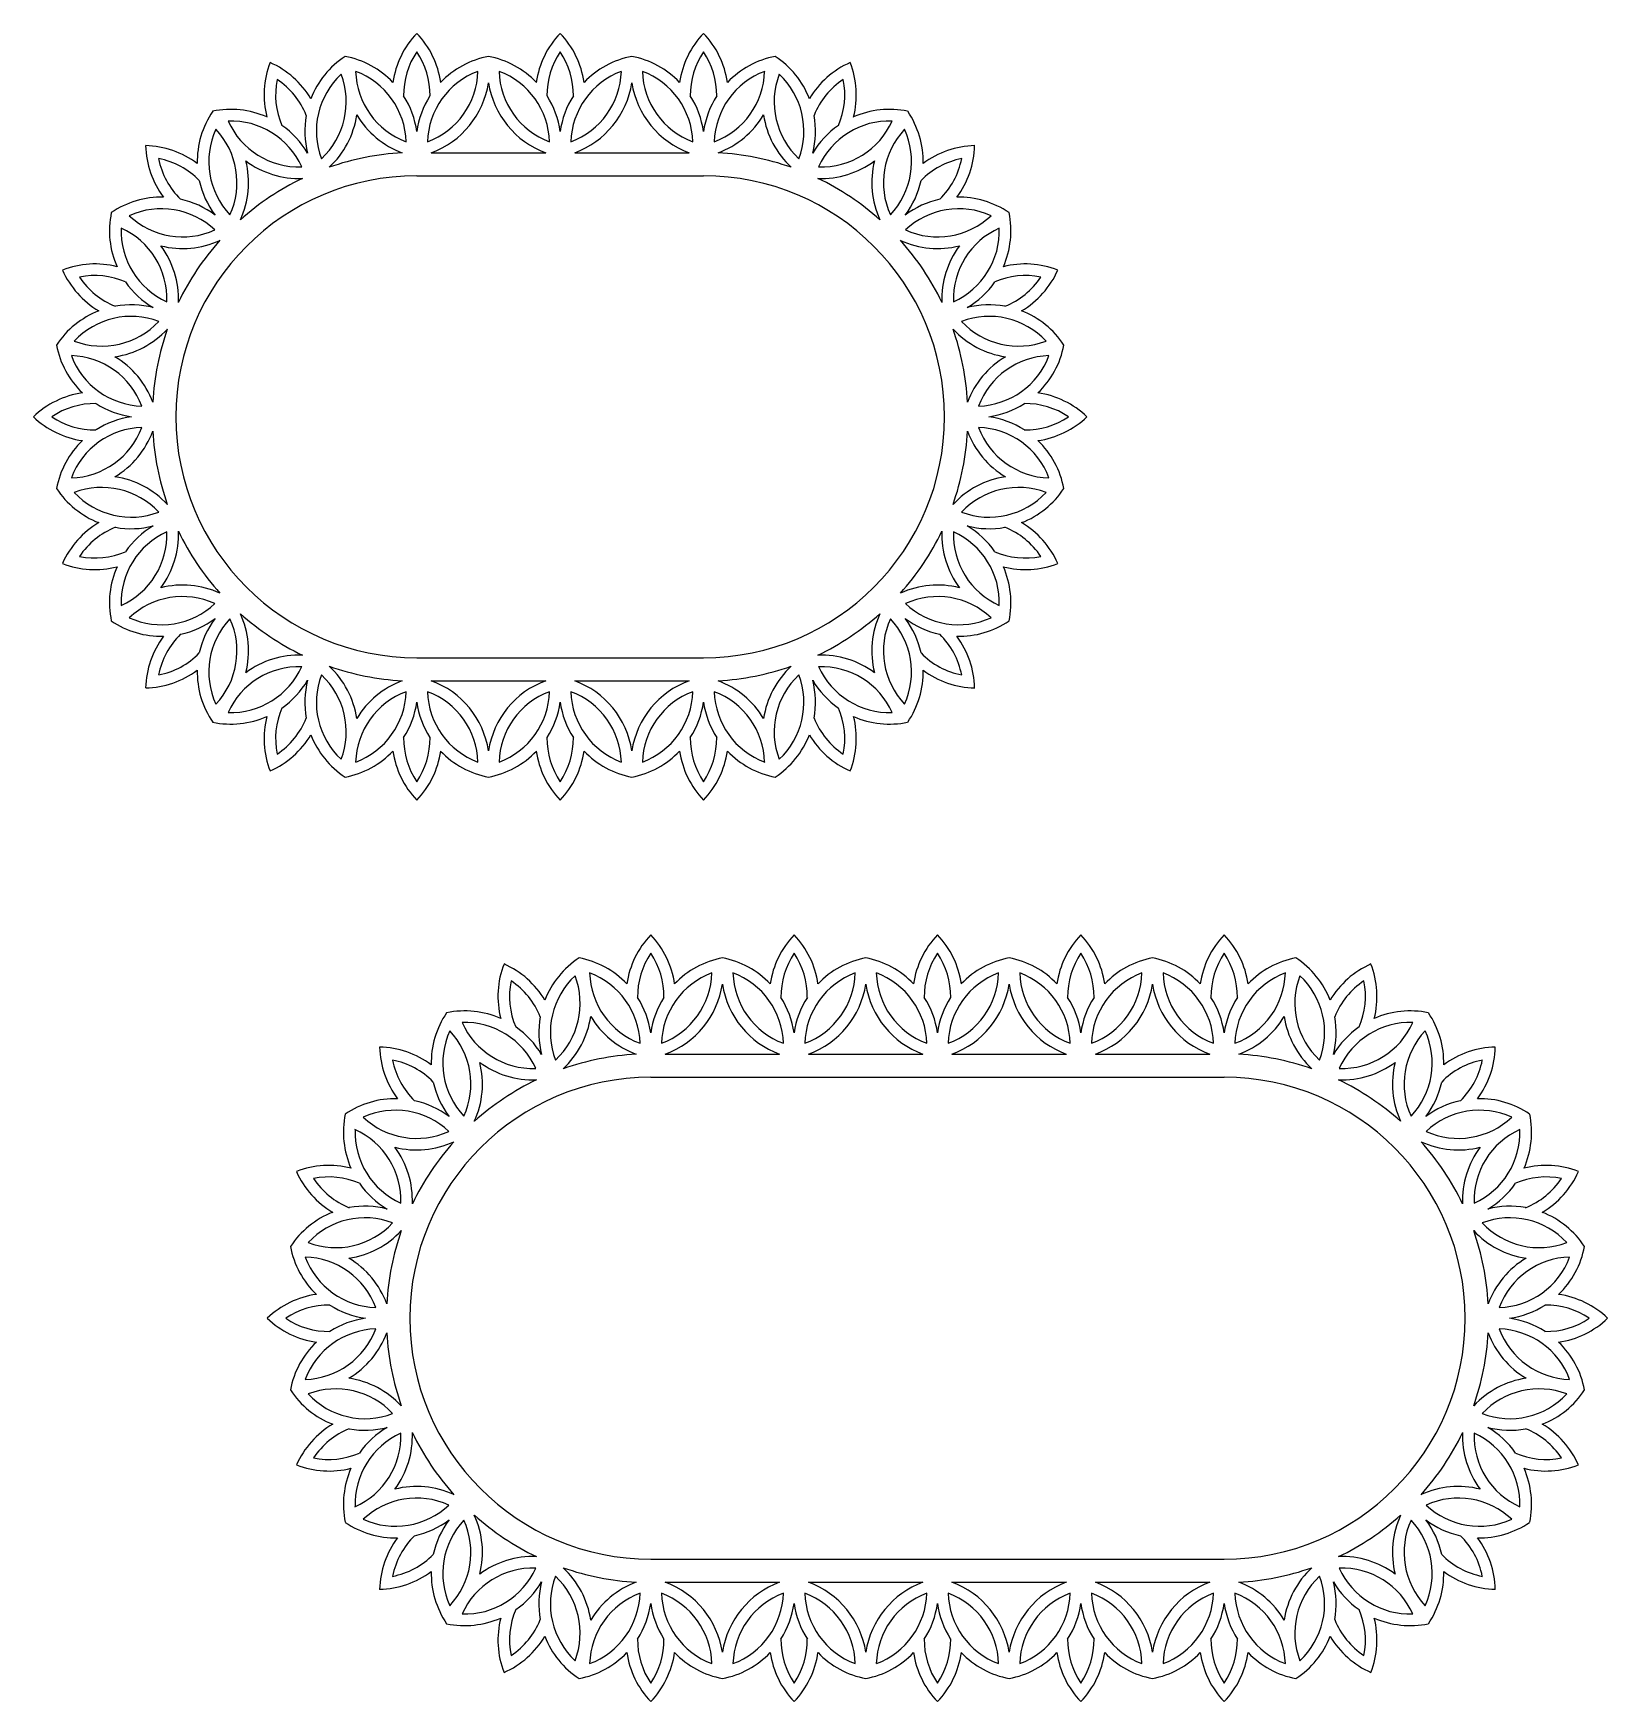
# Model space of a CAD drawing. Extents: x -161 to 111, y -40 to 249.
import ezdxf

# ---------------------------------------------------------------- set-up
doc = ezdxf.new("R2010")
doc.units = 0
doc.layers.get('0').update_dxf_attribs({"linetype": 'CONTINUOUS'})

msp = doc.modelspace()

# ---------------------------------------------------------------- linework, layer by layer
for p, q in [((-92.14, 228.05), (-72.35, 228.05)), ((-67.33, 228.05), (-47.54, 228.05)), ((-94.65, 224.05), (-45.03, 224.05)), ((-94.65, 140.66), (-45.03, 140.66)), ((-92.14, 136.66), (-72.35, 136.66)), ((-67.33, 136.66), (-47.54, 136.66)), ((-51.66, 72.04), (-31.87, 72.04)), ((-26.85, 72.04), (-7.06, 72.04)), ((-2.04, 72.04), (17.75, 72.04)), ((22.77, 72.04), (42.56, 72.04)), ((-54.16, 68.04), (45.07, 68.04)), ((-54.16, -15.35), (45.07, -15.35)), ((-51.66, -19.35), (-31.87, -19.35)), ((-26.85, -19.35), (-7.06, -19.35)), ((-2.04, -19.35), (17.75, -19.35)), ((22.77, -19.35), (42.56, -19.35))]:
    msp.add_line(p, q)
for centre, radius, start, end in [((-83.49, 238.03), 15.45, 136.2663, 171.8609), ((-105.81, 238.03), 15.45, 8.1391, 43.7337), ((-58.68, 238.03), 15.45, 136.2663, 171.8609), ((-81, 238.03), 15.45, 8.1391, 43.7337), ((-33.87, 238.03), 15.45, 136.2663, 171.8609), ((-56.2, 238.03), 15.45, 8.1391, 43.7337), ((-83.49, 238.03), 13.45, 146.1009, 180.6764), ((-105.81, 238.03), 13.45, 359.3236, 33.8991), ((-58.68, 238.03), 13.45, 146.1009, 180.6764), ((-81, 238.03), 13.45, 359.3236, 33.8991), ((-33.87, 238.03), 13.45, 146.1009, 180.6764), ((-56.2, 238.03), 13.45, 359.3236, 33.8991), ((-105.64, 238.06), 15.45, 158.7663, 194.3609), ((-126.27, 229.52), 15.45, 30.6391, 66.2337), ((-98.58, 231.8), 15.45, 123.2764, 158.7663), ((-109.94, 229.54), 15.45, 43.7337, 79.2236), ((-79.36, 229.54), 15.45, 100.7764, 136.2663), ((-85.13, 229.54), 15.45, 43.7337, 79.2236), ((-54.55, 229.54), 15.45, 100.7764, 136.2663), ((-60.33, 229.54), 15.45, 43.7337, 79.2236), ((-29.74, 229.54), 15.45, 100.7764, 136.2663), ((-41.11, 231.8), 15.45, 21.2337, 56.7236), ((-13.42, 229.52), 15.45, 113.7663, 149.3609), ((-34.04, 238.06), 15.45, 345.6391, 21.2337), ((-105.64, 238.06), 13.45, 168.6009, 203.1764), ((-126.27, 229.52), 13.45, 21.8236, 56.3991), ((-98.58, 231.8), 13.45, 133.0064, 200.8045), ((-120.32, 236.86), 13.45, 313.0064, 20.8045), ((-91.79, 242.53), 13.45, 181.6955, 249.4936), ((-109.94, 229.54), 13.45, 1.6955, 69.4936), ((-79.36, 229.54), 13.45, 110.5064, 178.3045), ((-97.51, 242.53), 13.45, 290.5064, 358.3045), ((-97.51, 242.53), 15.45, 290.3424, 351.1645), ((-66.98, 242.53), 15.45, 188.8355, 249.6576), ((-85.13, 229.54), 13.45, 1.6955, 69.4936), ((-66.98, 242.53), 13.45, 181.6955, 249.4936), ((-72.7, 242.53), 13.45, 290.5064, 358.3045), ((-54.55, 229.54), 13.45, 110.5064, 178.3045), ((-72.7, 242.53), 15.45, 290.3424, 351.1645), ((-42.17, 242.53), 15.45, 188.8355, 249.6576), ((-60.33, 229.54), 13.45, 1.6955, 69.4936), ((-42.17, 242.53), 13.45, 181.6955, 249.4936), ((-47.9, 242.53), 13.45, 290.5064, 358.3045), ((-29.74, 229.54), 13.45, 110.5064, 178.3045), ((-19.36, 236.86), 13.45, 159.1955, 226.9936), ((-41.11, 231.8), 13.45, 339.1955, 46.9936), ((-13.42, 229.52), 13.45, 123.6009, 158.1764), ((-34.04, 238.06), 13.45, 336.8236, 11.3991), ((-109.94, 229.54), 15.45, 8.1391, 32.6464), ((-79.36, 229.54), 15.45, 147.3536, 171.8609), ((-85.13, 229.54), 15.45, 8.1391, 32.6464), ((-54.55, 229.54), 15.45, 147.3536, 171.8609), ((-60.33, 229.54), 15.45, 8.1391, 32.6464), ((-29.74, 229.54), 15.45, 147.3536, 171.8609), ((-117.2, 226.53), 15.45, 145.7764, 181.2663), ((-126.84, 220.1), 15.45, 66.2337, 101.7236), ((-98.58, 231.8), 15.45, 169.8536, 194.3609), ((-120.32, 236.86), 15.45, 312.8424, 351.5708), ((-91.79, 242.53), 15.45, 210.9292, 249.6576), ((-47.9, 242.53), 15.45, 290.3424, 329.0708), ((-19.36, 236.86), 15.45, 188.4292, 227.1576), ((-41.11, 231.8), 15.45, 345.6391, 10.1464), ((-12.85, 220.1), 15.45, 78.2764, 113.7663), ((-22.48, 226.53), 15.45, 358.7337, 34.2236), ((-117.2, 226.53), 13.45, 155.5064, 223.3045), ((-139.22, 222.88), 13.45, 335.5064, 43.3045), ((-126.84, 220.1), 13.45, 24.1955, 91.9936), ((-115.04, 239.05), 13.45, 204.1955, 271.9936), ((-126.84, 220.1), 15.45, 30.6391, 55.1464), ((-12.85, 220.1), 15.45, 124.8536, 149.3609), ((-12.85, 220.1), 13.45, 88.0064, 155.8045), ((-24.65, 239.05), 13.45, 268.0064, 335.8045), ((-0.46, 222.88), 13.45, 136.6955, 204.4936), ((-22.48, 226.53), 13.45, 316.6955, 24.4936), ((-141.91, 213.83), 15.45, 53.1391, 88.7337), ((-126.13, 229.62), 15.45, 181.2663, 216.8609), ((2.23, 213.83), 15.45, 91.2663, 126.8609), ((-13.56, 229.62), 15.45, 323.1391, 358.7337), ((-126.13, 229.62), 13.45, 191.1009, 225.6764), ((-141.91, 213.83), 13.45, 44.3236, 78.8991), ((-139.22, 222.88), 15.45, 335.3424, 14.0708), ((-115.04, 239.05), 15.45, 233.4292, 272.1576), ((-94.65, 182.36), 45.76, 93.1436, 109.3564), ((-45.03, 182.36), 45.76, 70.6436, 86.8564), ((-24.65, 239.05), 15.45, 267.8424, 306.5708), ((-0.46, 222.88), 15.45, 165.9292, 204.6576), ((2.23, 213.83), 13.45, 101.1009, 135.6764), ((-13.56, 229.62), 13.45, 314.3236, 348.8991), ((-94.65, 182.36), 41.7, 90, 270), ((-117.2, 226.53), 15.45, 192.3536, 216.8609), ((-94.65, 182.36), 45.76, 115.6436, 131.8564), ((-45.03, 182.36), 41.7, 270, 90), ((-45.03, 182.36), 45.76, 48.1436, 64.3564), ((-22.48, 226.53), 15.45, 323.1391, 347.6464), ((-138.83, 204.91), 15.45, 88.7337, 124.2236), ((-138.83, 204.91), 15.45, 53.1391, 77.6464), ((-0.86, 204.91), 15.45, 102.3536, 126.8609), ((-0.86, 204.91), 15.45, 55.7764, 91.2663), ((-132.39, 214.54), 15.45, 168.2764, 203.7663), ((-138.83, 204.91), 13.45, 46.6955, 114.4936), ((-135.18, 226.93), 13.45, 226.6955, 294.4936), ((-0.86, 204.91), 13.45, 65.5064, 133.3045), ((-4.51, 226.93), 13.45, 245.5064, 313.3045), ((-7.29, 214.54), 15.45, 336.2337, 11.7236), ((-132.39, 214.54), 13.45, 178.0064, 245.8045), ((-151.34, 202.74), 13.45, 358.0064, 65.8045), ((11.66, 202.74), 13.45, 114.1955, 181.9936), ((-7.29, 214.54), 13.45, 294.1955, 1.9936), ((-135.18, 226.93), 15.45, 255.9292, 294.6576), ((-151.34, 202.74), 15.45, 357.8424, 36.5708), ((-94.65, 182.36), 45.76, 138.1436, 154.3564), ((-45.03, 182.36), 45.76, 25.6436, 41.8564), ((-4.51, 226.93), 15.45, 245.3424, 284.0708), ((11.66, 202.74), 15.45, 143.4292, 182.1576), ((-150.36, 193.35), 15.45, 75.6391, 111.2337), ((10.67, 193.35), 15.45, 68.7663, 104.3609), ((-141.82, 213.97), 15.45, 203.7663, 239.3609), ((-150.36, 193.35), 13.45, 66.8236, 101.3991), ((-141.82, 213.97), 13.45, 213.6009, 248.1764), ((-132.39, 214.54), 15.45, 214.8536, 239.3609), ((-7.29, 214.54), 15.45, 300.6391, 325.1464), ((10.67, 193.35), 13.45, 78.6009, 113.1764), ((2.13, 213.97), 13.45, 291.8236, 326.3991), ((2.13, 213.97), 15.45, 300.6391, 336.2337), ((-144.09, 186.28), 15.45, 111.2337, 146.7236), ((-144.09, 186.28), 13.45, 69.1955, 136.9936), ((-144.09, 186.28), 15.45, 75.6391, 100.1464), ((4.41, 186.28), 13.45, 43.0064, 110.8045), ((4.41, 186.28), 15.45, 79.8536, 104.3609), ((4.41, 186.28), 15.45, 33.2764, 68.7663), ((-149.15, 208.03), 13.45, 249.1955, 316.9936), ((-149.15, 208.03), 15.45, 278.4292, 317.1576), ((-94.65, 182.36), 45.76, 160.6436, 176.8564), ((-45.03, 182.36), 45.76, 3.1436, 19.3564), ((9.47, 208.03), 15.45, 222.8424, 261.5708), ((9.47, 208.03), 13.45, 223.0064, 290.8045), ((-141.83, 197.65), 15.45, 190.7764, 226.2663), ((2.15, 197.65), 15.45, 313.7337, 349.2236), ((-141.83, 197.65), 13.45, 200.5064, 268.3045), ((-154.83, 179.49), 13.45, 20.5064, 88.3045), ((-154.83, 179.49), 15.45, 20.3424, 59.0708), ((15.14, 179.49), 15.45, 120.9292, 159.6576), ((15.14, 179.49), 13.45, 91.6955, 159.4936), ((2.15, 197.65), 13.45, 271.6955, 339.4936), ((-150.33, 171.19), 15.45, 98.1391, 133.7337), ((10.64, 171.19), 15.45, 46.2663, 81.8609), ((-150.33, 193.52), 15.45, 226.2663, 261.8609), ((-150.33, 171.19), 13.45, 89.3236, 123.8991), ((-150.33, 193.52), 13.45, 236.1009, 270.6764), ((-141.83, 197.65), 15.45, 237.3536, 261.8609), ((-141.83, 167.06), 15.45, 98.1391, 122.6464), ((2.15, 197.65), 15.45, 278.1391, 302.6464), ((2.15, 167.06), 15.45, 57.3536, 81.8609), ((10.64, 171.19), 13.45, 56.1009, 90.6764), ((10.64, 193.52), 13.45, 269.3236, 303.8991), ((10.64, 193.52), 15.45, 278.1391, 313.7337), ((-154.83, 185.22), 13.45, 271.6955, 339.4936), ((-141.83, 167.06), 13.45, 91.6955, 159.4936), ((-154.83, 185.22), 15.45, 300.9292, 339.6576), ((-94.65, 182.36), 45.76, 183.1436, 199.3564), ((-45.03, 182.36), 45.76, 340.6436, 356.8564), ((15.14, 185.22), 15.45, 200.3424, 239.0708), ((15.14, 185.22), 13.45, 200.5064, 268.3045), ((2.15, 167.06), 13.45, 20.5064, 88.3045), ((-141.83, 167.06), 15.45, 133.7337, 169.2236), ((2.15, 167.06), 15.45, 10.7764, 46.2663), ((-149.15, 156.68), 15.45, 42.8424, 81.5708), ((9.47, 156.68), 15.45, 98.4292, 137.1576), ((-144.09, 178.43), 15.45, 213.2764, 248.7663), ((-149.15, 156.68), 13.45, 43.0064, 110.8045), ((-144.09, 178.43), 13.45, 223.0064, 290.8045), ((9.47, 156.68), 13.45, 69.1955, 136.9936), ((4.41, 178.43), 13.45, 249.1955, 316.9936), ((4.41, 178.43), 15.45, 291.2337, 326.7236), ((-141.82, 150.74), 15.45, 120.6391, 156.2337), ((-141.82, 150.74), 13.45, 111.8236, 146.3991), ((-144.09, 178.43), 15.45, 259.8536, 284.3609), ((-132.39, 150.17), 13.45, 114.1955, 181.9936), ((-151.34, 161.97), 13.45, 294.1955, 1.9936), ((-132.39, 150.17), 15.45, 120.6391, 145.1464), ((-151.34, 161.97), 15.45, 323.4292, 2.1576), ((-94.65, 182.36), 45.76, 205.6436, 221.8564), ((-45.03, 182.36), 45.76, 318.1436, 334.3564), ((11.66, 161.97), 15.45, 177.8424, 216.5708), ((11.66, 161.97), 13.45, 178.0064, 245.8045), ((-7.29, 150.17), 13.45, 358.0064, 65.8045), ((4.41, 178.43), 15.45, 255.6391, 280.1464), ((-7.29, 150.17), 15.45, 34.8536, 59.3609), ((2.13, 150.74), 13.45, 33.6009, 68.1764), ((2.13, 150.74), 15.45, 23.7663, 59.3609), ((-150.36, 171.36), 13.45, 258.6009, 293.1764), ((10.67, 171.36), 13.45, 246.8236, 281.3991), ((-150.36, 171.36), 15.45, 248.7663, 284.3609), ((-132.39, 150.17), 15.45, 156.2337, 191.7236), ((10.67, 171.36), 15.45, 255.6391, 291.2337), ((-7.29, 150.17), 15.45, 348.2764, 23.7663), ((-135.18, 137.78), 15.45, 65.3424, 104.0708), ((-4.51, 137.78), 15.45, 75.9292, 114.6576), ((-135.18, 137.78), 13.45, 65.5064, 133.3045), ((-4.51, 137.78), 13.45, 46.6955, 114.4936), ((-138.83, 159.81), 13.45, 245.5064, 313.3045), ((-138.83, 159.81), 15.45, 282.3536, 306.8609), ((-117.2, 138.18), 15.45, 143.1391, 167.6464), ((-117.2, 138.18), 13.45, 136.6955, 204.4936), ((-139.22, 141.83), 13.45, 316.6955, 24.4936), ((-139.22, 141.83), 15.45, 345.9292, 24.6576), ((-94.65, 182.36), 45.76, 228.1436, 244.3564), ((-45.03, 182.36), 45.76, 295.6436, 311.8564), ((-0.46, 141.83), 15.45, 155.3424, 194.0708), ((-0.46, 141.83), 13.45, 155.5064, 223.3045), ((-22.48, 138.18), 13.45, 335.5064, 43.3045), ((-22.48, 138.18), 15.45, 12.3536, 36.8609), ((-0.86, 159.81), 15.45, 233.1391, 257.6464), ((-0.86, 159.81), 13.45, 226.6955, 294.4936), ((-138.83, 159.81), 15.45, 235.7764, 271.2663), ((-126.13, 135.09), 13.45, 134.3236, 168.8991), ((-13.56, 135.09), 13.45, 11.1009, 45.6764), ((-0.86, 159.81), 15.45, 268.7337, 304.2236), ((-126.13, 135.09), 15.45, 143.1391, 178.7337), ((-141.91, 150.88), 13.45, 281.1009, 315.6764), ((2.23, 150.88), 13.45, 224.3236, 258.8991), ((-13.56, 135.09), 15.45, 1.2663, 36.8609), ((-115.04, 125.66), 13.45, 88.0064, 155.8045), ((-126.84, 144.62), 13.45, 268.0064, 335.8045), ((-115.04, 125.66), 15.45, 87.8424, 126.5708), ((-120.32, 127.85), 15.45, 8.4292, 47.1576), ((-94.65, 182.36), 45.76, 250.6436, 266.8564), ((-45.03, 182.36), 45.76, 273.1436, 289.3564), ((-19.36, 127.85), 15.45, 132.8424, 171.5708), ((-24.65, 125.66), 15.45, 53.4292, 92.1576), ((-24.65, 125.66), 13.45, 24.1955, 91.9936), ((-12.85, 144.62), 13.45, 204.1955, 271.9936), ((-141.91, 150.88), 15.45, 271.2663, 306.8609), ((-117.2, 138.18), 15.45, 178.7337, 214.2236), ((-126.84, 144.62), 15.45, 304.8536, 329.3609), ((-98.58, 132.91), 15.45, 165.6391, 190.1464), ((-98.58, 132.91), 13.45, 159.1955, 226.9936), ((-120.32, 127.85), 13.45, 339.1955, 46.9936), ((-91.79, 122.18), 15.45, 110.3424, 149.0708), ((-97.51, 122.18), 15.45, 8.8355, 69.6576), ((-66.98, 122.18), 15.45, 110.3424, 171.1645), ((-72.7, 122.18), 15.45, 8.8355, 69.6576), ((-42.17, 122.18), 15.45, 110.3424, 171.1645), ((-47.9, 122.18), 15.45, 30.9292, 69.6576), ((-19.36, 127.85), 13.45, 133.0064, 200.8045), ((-41.11, 132.91), 13.45, 313.0064, 20.8045), ((-41.11, 132.91), 15.45, 349.8536, 14.3609), ((-12.85, 144.62), 15.45, 210.6391, 235.1464), ((-22.48, 138.18), 15.45, 325.7764, 1.2663), ((2.23, 150.88), 15.45, 233.1391, 268.7337), ((-91.79, 122.18), 13.45, 110.5064, 178.3045), ((-109.94, 135.17), 13.45, 290.5064, 358.3045), ((-109.94, 135.17), 15.45, 327.3536, 351.8609), ((-79.36, 135.17), 15.45, 188.1391, 212.6464), ((-79.36, 135.17), 13.45, 181.6955, 249.4936), ((-97.51, 122.18), 13.45, 1.6955, 69.4936), ((-85.13, 135.17), 13.45, 290.5064, 358.3045), ((-66.98, 122.18), 13.45, 110.5064, 178.3045), ((-85.13, 135.17), 15.45, 327.3536, 351.8609), ((-54.55, 135.17), 15.45, 188.1391, 212.6464), ((-54.55, 135.17), 13.45, 181.6955, 249.4936), ((-72.7, 122.18), 13.45, 1.6955, 69.4936), ((-60.33, 135.17), 13.45, 290.5064, 358.3045), ((-42.17, 122.18), 13.45, 110.5064, 178.3045), ((-60.33, 135.17), 15.45, 327.3536, 351.8609), ((-29.74, 135.17), 15.45, 188.1391, 212.6464), ((-29.74, 135.17), 13.45, 181.6955, 249.4936), ((-47.9, 122.18), 13.45, 1.6955, 69.4936), ((-126.84, 144.62), 15.45, 258.2764, 293.7663), ((-105.64, 126.65), 15.45, 165.6391, 201.2337), ((-105.64, 126.65), 13.45, 156.8236, 191.3991), ((-126.27, 135.19), 13.45, 303.6009, 338.1764), ((-13.42, 135.19), 13.45, 201.8236, 236.3991), ((-34.04, 126.65), 13.45, 348.6009, 23.1764), ((-34.04, 126.65), 15.45, 338.7663, 14.3609), ((-12.85, 144.62), 15.45, 246.2337, 281.7236), ((-126.27, 135.19), 15.45, 293.7663, 329.3609), ((-98.58, 132.91), 15.45, 201.2337, 236.7236), ((-41.11, 132.91), 15.45, 303.2764, 338.7663), ((-13.42, 135.19), 15.45, 210.6391, 246.2337), ((-109.94, 135.17), 15.45, 280.7764, 316.2663), ((-83.49, 126.68), 15.45, 188.1391, 223.7337), ((-83.49, 126.68), 13.45, 179.3236, 213.8991), ((-105.81, 126.68), 13.45, 326.1009, 0.6764), ((-105.81, 126.68), 15.45, 316.2663, 351.8609), ((-79.36, 135.17), 15.45, 223.7337, 259.2236), ((-85.13, 135.17), 15.45, 280.7764, 316.2663), ((-58.68, 126.68), 15.45, 188.1391, 223.7337), ((-58.68, 126.68), 13.45, 179.3236, 213.8991), ((-81, 126.68), 13.45, 326.1009, 0.6764), ((-81, 126.68), 15.45, 316.2663, 351.8609), ((-54.55, 135.17), 15.45, 223.7337, 259.2236), ((-60.33, 135.17), 15.45, 280.7764, 316.2663), ((-33.87, 126.68), 15.45, 188.1391, 223.7337), ((-33.87, 126.68), 13.45, 179.3236, 213.8991), ((-56.2, 126.68), 13.45, 326.1009, 0.6764), ((-56.2, 126.68), 15.45, 316.2663, 351.8609), ((-29.74, 135.17), 15.45, 223.7337, 259.2236), ((-43, 82.02), 15.45, 136.2663, 171.8609), ((-65.33, 82.02), 15.45, 8.1391, 43.7337), ((-18.19, 82.02), 15.45, 136.2663, 171.8609), ((-40.52, 82.02), 15.45, 8.1391, 43.7337), ((6.61, 82.02), 15.45, 136.2663, 171.8609), ((-15.71, 82.02), 15.45, 8.1391, 43.7337), ((31.42, 82.02), 15.45, 136.2663, 171.8609), ((9.1, 82.02), 15.45, 8.1391, 43.7337), ((56.23, 82.02), 15.45, 136.2663, 171.8609), ((33.9, 82.02), 15.45, 8.1391, 43.7337), ((-43, 82.02), 13.45, 146.1009, 180.6764), ((-65.33, 82.02), 13.45, 359.3236, 33.8991), ((-18.19, 82.02), 13.45, 146.1009, 180.6764), ((-40.52, 82.02), 13.45, 359.3236, 33.8991), ((6.61, 82.02), 13.45, 146.1009, 180.6764), ((-15.71, 82.02), 13.45, 359.3236, 33.8991), ((31.42, 82.02), 13.45, 146.1009, 180.6764), ((9.1, 82.02), 13.45, 359.3236, 33.8991), ((56.23, 82.02), 13.45, 146.1009, 180.6764), ((33.9, 82.02), 13.45, 359.3236, 33.8991), ((-65.16, 82.05), 15.45, 158.7663, 194.3609), ((-85.78, 73.51), 15.45, 30.6391, 66.2337), ((-58.09, 75.79), 15.45, 123.2764, 158.7663), ((-69.46, 73.53), 15.45, 43.7337, 79.2236), ((-38.87, 73.53), 15.45, 100.7764, 136.2663), ((-44.65, 73.53), 15.45, 43.7337, 79.2236), ((-14.06, 73.53), 15.45, 100.7764, 136.2663), ((-19.84, 73.53), 15.45, 43.7337, 79.2236), ((10.74, 73.53), 15.45, 100.7764, 136.2663), ((4.97, 73.53), 15.45, 43.7337, 79.2236), ((35.55, 73.53), 15.45, 100.7764, 136.2663), ((29.77, 73.53), 15.45, 43.7337, 79.2236), ((60.36, 73.53), 15.45, 100.7764, 136.2663), ((49, 75.79), 15.45, 21.2337, 56.7236), ((76.69, 73.51), 15.45, 113.7663, 149.3609), ((56.06, 82.05), 15.45, 345.6391, 21.2337), ((-65.16, 82.05), 13.45, 168.6009, 203.1764), ((-85.78, 73.51), 13.45, 21.8236, 56.3991), ((-58.09, 75.79), 13.45, 133.0064, 200.8045), ((-79.84, 80.84), 13.45, 313.0064, 20.8045), ((-69.46, 73.53), 13.45, 1.6955, 69.4936), ((-51.3, 86.52), 13.45, 181.6955, 249.4936), ((-57.03, 86.52), 13.45, 290.5064, 358.3045), ((-38.87, 73.53), 13.45, 110.5064, 178.3045), ((-57.03, 86.52), 15.45, 290.3424, 351.1645), ((-26.5, 86.52), 15.45, 188.8355, 249.6576), ((-26.5, 86.52), 13.45, 181.6955, 249.4936), ((-44.65, 73.53), 13.45, 1.6955, 69.4936), ((-14.06, 73.53), 13.45, 110.5064, 178.3045), ((-32.22, 86.52), 13.45, 290.5064, 358.3045), ((-32.22, 86.52), 15.45, 290.3424, 351.1645), ((-1.69, 86.52), 15.45, 188.8355, 249.6576), ((-19.84, 73.53), 13.45, 1.6955, 69.4936), ((-1.69, 86.52), 13.45, 181.6955, 249.4936), ((-7.41, 86.52), 13.45, 290.5064, 358.3045), ((10.74, 73.53), 13.45, 110.5064, 178.3045), ((-7.41, 86.52), 15.45, 290.3424, 351.1645), ((23.12, 86.52), 15.45, 188.8355, 249.6576), ((23.12, 86.52), 13.45, 181.6955, 249.4936), ((4.97, 73.53), 13.45, 1.6955, 69.4936), ((35.55, 73.53), 13.45, 110.5064, 178.3045), ((17.4, 86.52), 13.45, 290.5064, 358.3045), ((17.4, 86.52), 15.45, 290.3424, 351.1645), ((47.93, 86.52), 15.45, 188.8355, 249.6576), ((47.93, 86.52), 13.45, 181.6955, 249.4936), ((29.77, 73.53), 13.45, 1.6955, 69.4936), ((60.36, 73.53), 13.45, 110.5064, 178.3045), ((42.21, 86.52), 13.45, 290.5064, 358.3045), ((70.74, 80.84), 13.45, 159.1955, 226.9936), ((49, 75.79), 13.45, 339.1955, 46.9936), ((76.69, 73.51), 13.45, 123.6009, 158.1764), ((56.06, 82.05), 13.45, 336.8236, 11.3991), ((-69.46, 73.53), 15.45, 8.1391, 32.6464), ((-38.87, 73.53), 15.45, 147.3536, 171.8609), ((-44.65, 73.53), 15.45, 8.1391, 32.6464), ((-14.06, 73.53), 15.45, 147.3536, 171.8609), ((-19.84, 73.53), 15.45, 8.1391, 32.6464), ((10.74, 73.53), 15.45, 147.3536, 171.8609), ((4.97, 73.53), 15.45, 8.1391, 32.6464), ((35.55, 73.53), 15.45, 147.3536, 171.8609), ((29.77, 73.53), 15.45, 8.1391, 32.6464), ((60.36, 73.53), 15.45, 147.3536, 171.8609), ((-76.71, 70.52), 15.45, 145.7764, 181.2663), ((-86.35, 64.08), 15.45, 66.2337, 101.7236), ((-58.09, 75.79), 15.45, 169.8536, 194.3609), ((-79.84, 80.84), 15.45, 312.8424, 351.5708), ((-51.3, 86.52), 15.45, 210.9292, 249.6576), ((42.21, 86.52), 15.45, 290.3424, 329.0708), ((70.74, 80.84), 15.45, 188.4292, 227.1576), ((49, 75.79), 15.45, 345.6391, 10.1464), ((77.25, 64.08), 15.45, 78.2764, 113.7663), ((67.62, 70.52), 15.45, 358.7337, 34.2236), ((-76.71, 70.52), 13.45, 155.5064, 223.3045), ((-98.74, 66.87), 13.45, 335.5064, 43.3045), ((-86.35, 64.08), 13.45, 24.1955, 91.9936), ((-74.55, 83.03), 13.45, 204.1955, 271.9936), ((-86.35, 64.08), 15.45, 30.6391, 55.1464), ((77.25, 64.08), 15.45, 124.8536, 149.3609), ((77.25, 64.08), 13.45, 88.0064, 155.8045), ((65.45, 83.03), 13.45, 268.0064, 335.8045), ((89.64, 66.87), 13.45, 136.6955, 204.4936), ((67.62, 70.52), 13.45, 316.6955, 24.4936), ((-101.43, 57.82), 15.45, 53.1391, 88.7337), ((-85.64, 73.6), 15.45, 181.2663, 216.8609), ((92.33, 57.82), 15.45, 91.2663, 126.8609), ((76.54, 73.6), 15.45, 323.1391, 358.7337), ((-85.64, 73.6), 13.45, 191.1009, 225.6764), ((-101.43, 57.82), 13.45, 44.3236, 78.8991), ((-98.74, 66.87), 15.45, 335.3424, 14.0708), ((-74.55, 83.03), 15.45, 233.4292, 272.1576), ((-54.16, 26.34), 45.76, 93.1436, 109.3564), ((45.07, 26.34), 45.76, 70.6436, 86.8564), ((65.45, 83.03), 15.45, 267.8424, 306.5708), ((89.64, 66.87), 15.45, 165.9292, 204.6576), ((92.33, 57.82), 13.45, 101.1009, 135.6764), ((76.54, 73.6), 13.45, 314.3236, 348.8991), ((-54.16, 26.34), 41.7, 90, 270), ((-76.71, 70.52), 15.45, 192.3536, 216.8609), ((-54.16, 26.34), 45.76, 115.6436, 131.8564), ((45.07, 26.34), 41.7, 270, 90), ((45.07, 26.34), 45.76, 48.1436, 64.3564), ((67.62, 70.52), 15.45, 323.1391, 347.6464), ((-98.34, 48.89), 15.45, 88.7337, 124.2236), ((-98.34, 48.89), 15.45, 53.1391, 77.6464), ((89.24, 48.89), 15.45, 102.3536, 126.8609), ((89.24, 48.89), 15.45, 55.7764, 91.2663), ((-91.9, 58.53), 15.45, 168.2764, 203.7663), ((-98.34, 48.89), 13.45, 46.6955, 114.4936), ((-94.69, 70.92), 13.45, 226.6955, 294.4936), ((89.24, 48.89), 13.45, 65.5064, 133.3045), ((85.6, 70.92), 13.45, 245.5064, 313.3045), ((82.81, 58.53), 15.45, 336.2337, 11.7236), ((-91.9, 58.53), 13.45, 178.0064, 245.8045), ((-110.86, 46.73), 13.45, 358.0064, 65.8045), ((101.76, 46.73), 13.45, 114.1955, 181.9936), ((82.81, 58.53), 13.45, 294.1955, 1.9936), ((-94.69, 70.92), 15.45, 255.9292, 294.6576), ((-110.86, 46.73), 15.45, 357.8424, 36.5708), ((-54.16, 26.34), 45.76, 138.1436, 154.3564), ((85.6, 70.92), 15.45, 245.3424, 284.0708), ((45.07, 26.34), 45.76, 25.6436, 41.8564), ((101.76, 46.73), 15.45, 143.4292, 182.1576), ((-109.87, 37.34), 15.45, 75.6391, 111.2337), ((100.78, 37.34), 15.45, 68.7663, 104.3609), ((-101.33, 57.96), 15.45, 203.7663, 239.3609), ((-109.87, 37.34), 13.45, 66.8236, 101.3991), ((-101.33, 57.96), 13.45, 213.6009, 248.1764), ((-91.9, 58.53), 15.45, 214.8536, 239.3609), ((82.81, 58.53), 15.45, 300.6391, 325.1464), ((100.78, 37.34), 13.45, 78.6009, 113.1764), ((92.23, 57.96), 13.45, 291.8236, 326.3991), ((92.23, 57.96), 15.45, 300.6391, 336.2337), ((-103.61, 30.27), 15.45, 111.2337, 146.7236), ((-103.61, 30.27), 13.45, 69.1955, 136.9936), ((-103.61, 30.27), 15.45, 75.6391, 100.1464), ((94.51, 30.27), 13.45, 43.0064, 110.8045), ((94.51, 30.27), 15.45, 79.8536, 104.3609), ((94.51, 30.27), 15.45, 33.2764, 68.7663), ((-108.67, 52.01), 13.45, 249.1955, 316.9936), ((-108.67, 52.01), 15.45, 278.4292, 317.1576), ((-54.16, 26.34), 45.76, 160.6436, 176.8564), ((45.07, 26.34), 45.76, 3.1436, 19.3564), ((99.57, 52.01), 15.45, 222.8424, 261.5708), ((99.57, 52.01), 13.45, 223.0064, 290.8045), ((-101.35, 41.64), 15.45, 190.7764, 226.2663), ((92.25, 41.64), 15.45, 313.7337, 349.2236), ((-101.35, 41.64), 13.45, 200.5064, 268.3045), ((-114.34, 23.48), 13.45, 20.5064, 88.3045), ((-114.34, 23.48), 15.45, 20.3424, 59.0708), ((105.24, 23.48), 15.45, 120.9292, 159.6576), ((92.25, 41.64), 13.45, 271.6955, 339.4936), ((105.24, 23.48), 13.45, 91.6955, 159.4936), ((-109.84, 15.18), 15.45, 98.1391, 133.7337), ((100.74, 15.18), 15.45, 46.2663, 81.8609), ((-109.84, 37.5), 15.45, 226.2663, 261.8609), ((-109.84, 15.18), 13.45, 89.3236, 123.8991), ((-109.84, 37.5), 13.45, 236.1009, 270.6764), ((-101.35, 41.64), 15.45, 237.3536, 261.8609), ((-101.35, 11.05), 15.45, 98.1391, 122.6464), ((92.25, 41.64), 15.45, 278.1391, 302.6464), ((92.25, 11.05), 15.45, 57.3536, 81.8609), ((100.74, 15.18), 13.45, 56.1009, 90.6764), ((100.74, 37.5), 13.45, 269.3236, 303.8991), ((100.74, 37.5), 15.45, 278.1391, 313.7337), ((-114.34, 29.2), 13.45, 271.6955, 339.4936), ((-101.35, 11.05), 13.45, 91.6955, 159.4936), ((-114.34, 29.2), 15.45, 300.9292, 339.6576), ((-54.16, 26.34), 45.76, 183.1436, 199.3564), ((45.07, 26.34), 45.76, 340.6436, 356.8564), ((105.24, 29.2), 15.45, 200.3424, 239.0708), ((105.24, 29.2), 13.45, 200.5064, 268.3045), ((92.25, 11.05), 13.45, 20.5064, 88.3045), ((-101.35, 11.05), 15.45, 133.7337, 169.2236), ((92.25, 11.05), 15.45, 10.7764, 46.2663), ((-108.67, 0.67), 15.45, 42.8424, 81.5708), ((99.57, 0.67), 15.45, 98.4292, 137.1576), ((-103.61, 22.41), 15.45, 213.2764, 248.7663), ((-108.67, 0.67), 13.45, 43.0064, 110.8045), ((-103.61, 22.41), 13.45, 223.0064, 290.8045), ((99.57, 0.67), 13.45, 69.1955, 136.9936), ((94.51, 22.41), 13.45, 249.1955, 316.9936), ((94.51, 22.41), 15.45, 291.2337, 326.7236), ((-101.33, -5.28), 15.45, 120.6391, 156.2337), ((-101.33, -5.28), 13.45, 111.8236, 146.3991), ((-103.61, 22.41), 15.45, 259.8536, 284.3609), ((-91.9, -5.84), 13.45, 114.1955, 181.9936), ((-110.86, 5.96), 13.45, 294.1955, 1.9936), ((-91.9, -5.84), 15.45, 120.6391, 145.1464), ((-110.86, 5.96), 15.45, 323.4292, 2.1576), ((-54.16, 26.34), 45.76, 205.6436, 221.8564), ((45.07, 26.34), 45.76, 318.1436, 334.3564), ((101.76, 5.96), 15.45, 177.8424, 216.5708), ((101.76, 5.96), 13.45, 178.0064, 245.8045), ((82.81, -5.84), 13.45, 358.0064, 65.8045), ((82.81, -5.84), 15.45, 34.8536, 59.3609), ((94.51, 22.41), 15.45, 255.6391, 280.1464), ((92.23, -5.28), 13.45, 33.6009, 68.1764), ((92.23, -5.28), 15.45, 23.7663, 59.3609), ((-109.87, 15.35), 13.45, 258.6009, 293.1764), ((100.78, 15.35), 13.45, 246.8236, 281.3991), ((-109.87, 15.35), 15.45, 248.7663, 284.3609), ((-91.9, -5.84), 15.45, 156.2337, 191.7236), ((100.78, 15.35), 15.45, 255.6391, 291.2337), ((82.81, -5.84), 15.45, 348.2764, 23.7663), ((-94.69, -18.23), 15.45, 65.3424, 104.0708), ((85.6, -18.23), 15.45, 75.9292, 114.6576), ((-94.69, -18.23), 13.45, 65.5064, 133.3045), ((85.6, -18.23), 13.45, 46.6955, 114.4936), ((-98.34, 3.79), 13.45, 245.5064, 313.3045), ((-98.34, 3.79), 15.45, 282.3536, 306.8609), ((-76.71, -17.83), 15.45, 143.1391, 167.6464), ((-76.71, -17.83), 13.45, 136.6955, 204.4936), ((-98.74, -14.19), 13.45, 316.6955, 24.4936), ((-54.16, 26.34), 45.76, 228.1436, 244.3564), ((-98.74, -14.19), 15.45, 345.9292, 24.6576), ((45.07, 26.34), 45.76, 295.6436, 311.8564), ((89.64, -14.19), 15.45, 155.3424, 194.0708), ((89.64, -14.19), 13.45, 155.5064, 223.3045), ((67.62, -17.83), 13.45, 335.5064, 43.3045), ((89.24, 3.79), 15.45, 233.1391, 257.6464), ((67.62, -17.83), 15.45, 12.3536, 36.8609), ((89.24, 3.79), 13.45, 226.6955, 294.4936), ((-98.34, 3.79), 15.45, 235.7764, 271.2663), ((-85.64, -20.92), 13.45, 134.3236, 168.8991), ((76.54, -20.92), 13.45, 11.1009, 45.6764), ((89.24, 3.79), 15.45, 268.7337, 304.2236), ((-85.64, -20.92), 15.45, 143.1391, 178.7337), ((76.54, -20.92), 15.45, 1.2663, 36.8609), ((-101.43, -5.13), 13.45, 281.1009, 315.6764), ((-74.55, -30.35), 13.45, 88.0064, 155.8045), ((-86.35, -11.4), 13.45, 268.0064, 335.8045), ((-74.55, -30.35), 15.45, 87.8424, 126.5708), ((-54.16, 26.34), 45.76, 250.6436, 266.8564), ((-79.84, -28.16), 15.45, 8.4292, 47.1576), ((45.07, 26.34), 45.76, 273.1436, 289.3564), ((70.74, -28.16), 15.45, 132.8424, 171.5708), ((65.45, -30.35), 15.45, 53.4292, 92.1576), ((65.45, -30.35), 13.45, 24.1955, 91.9936), ((77.25, -11.4), 13.45, 204.1955, 271.9936), ((92.33, -5.13), 13.45, 224.3236, 258.8991), ((-101.43, -5.13), 15.45, 271.2663, 306.8609), ((-76.71, -17.83), 15.45, 178.7337, 214.2236), ((-86.35, -11.4), 15.45, 304.8536, 329.3609), ((-58.09, -23.1), 15.45, 165.6391, 190.1464), ((-58.09, -23.1), 13.45, 159.1955, 226.9936), ((-79.84, -28.16), 13.45, 339.1955, 46.9936), ((-51.3, -33.83), 15.45, 110.3424, 149.0708), ((-57.03, -33.83), 15.45, 8.8355, 69.6576), ((-26.5, -33.83), 15.45, 110.3424, 171.1645), ((-32.22, -33.83), 15.45, 8.8355, 69.6576), ((-1.69, -33.83), 15.45, 110.3424, 171.1645), ((-7.41, -33.83), 15.45, 8.8355, 69.6576), ((23.12, -33.83), 15.45, 110.3424, 171.1645), ((17.4, -33.83), 15.45, 8.8355, 69.6576), ((47.93, -33.83), 15.45, 110.3424, 171.1645), ((42.21, -33.83), 15.45, 30.9292, 69.6576), ((70.74, -28.16), 13.45, 133.0064, 200.8045), ((49, -23.1), 13.45, 313.0064, 20.8045), ((77.25, -11.4), 15.45, 210.6391, 235.1464), ((49, -23.1), 15.45, 349.8536, 14.3609), ((67.62, -17.83), 15.45, 325.7764, 1.2663), ((92.33, -5.13), 15.45, 233.1391, 268.7337), ((-69.46, -20.84), 13.45, 290.5064, 358.3045), ((-51.3, -33.83), 13.45, 110.5064, 178.3045), ((-69.46, -20.84), 15.45, 327.3536, 351.8609), ((-38.87, -20.84), 15.45, 188.1391, 212.6464), ((-57.03, -33.83), 13.45, 1.6955, 69.4936), ((-38.87, -20.84), 13.45, 181.6955, 249.4936), ((-44.65, -20.84), 13.45, 290.5064, 358.3045), ((-26.5, -33.83), 13.45, 110.5064, 178.3045), ((-44.65, -20.84), 15.45, 327.3536, 351.8609), ((-14.06, -20.84), 15.45, 188.1391, 212.6464), ((-32.22, -33.83), 13.45, 1.6955, 69.4936), ((-14.06, -20.84), 13.45, 181.6955, 249.4936), ((-1.69, -33.83), 13.45, 110.5064, 178.3045), ((-19.84, -20.84), 13.45, 290.5064, 358.3045), ((-19.84, -20.84), 15.45, 327.3536, 351.8609), ((10.74, -20.84), 15.45, 188.1391, 212.6464), ((10.74, -20.84), 13.45, 181.6955, 249.4936), ((-7.41, -33.83), 13.45, 1.6955, 69.4936), ((4.97, -20.84), 13.45, 290.5064, 358.3045), ((23.12, -33.83), 13.45, 110.5064, 178.3045), ((4.97, -20.84), 15.45, 327.3536, 351.8609), ((35.55, -20.84), 15.45, 188.1391, 212.6464), ((17.4, -33.83), 13.45, 1.6955, 69.4936), ((35.55, -20.84), 13.45, 181.6955, 249.4936), ((47.93, -33.83), 13.45, 110.5064, 178.3045), ((29.77, -20.84), 13.45, 290.5064, 358.3045), ((29.77, -20.84), 15.45, 327.3536, 351.8609), ((60.36, -20.84), 15.45, 188.1391, 212.6464), ((60.36, -20.84), 13.45, 181.6955, 249.4936), ((42.21, -33.83), 13.45, 1.6955, 69.4936), ((-86.35, -11.4), 15.45, 258.2764, 293.7663), ((-65.16, -29.37), 15.45, 165.6391, 201.2337), ((-65.16, -29.37), 13.45, 156.8236, 191.3991), ((-85.78, -20.82), 13.45, 303.6009, 338.1764), ((76.69, -20.82), 13.45, 201.8236, 236.3991), ((56.06, -29.37), 13.45, 348.6009, 23.1764), ((56.06, -29.37), 15.45, 338.7663, 14.3609), ((77.25, -11.4), 15.45, 246.2337, 281.7236), ((-85.78, -20.82), 15.45, 293.7663, 329.3609), ((-58.09, -23.1), 15.45, 201.2337, 236.7236), ((49, -23.1), 15.45, 303.2764, 338.7663), ((76.69, -20.82), 15.45, 210.6391, 246.2337), ((-69.46, -20.84), 15.45, 280.7764, 316.2663), ((-43, -29.33), 15.45, 188.1391, 223.7337), ((-43, -29.33), 13.45, 179.3236, 213.8991), ((-65.33, -29.33), 13.45, 326.1009, 0.6764), ((-65.33, -29.33), 15.45, 316.2663, 351.8609), ((-38.87, -20.84), 15.45, 223.7337, 259.2236), ((-44.65, -20.84), 15.45, 280.7764, 316.2663), ((-18.19, -29.33), 15.45, 188.1391, 223.7337), ((-18.19, -29.33), 13.45, 179.3236, 213.8991), ((-40.52, -29.33), 13.45, 326.1009, 0.6764), ((-40.52, -29.33), 15.45, 316.2663, 351.8609), ((-14.06, -20.84), 15.45, 223.7337, 259.2236), ((-19.84, -20.84), 15.45, 280.7764, 316.2663), ((6.61, -29.33), 15.45, 188.1391, 223.7337), ((6.61, -29.33), 13.45, 179.3236, 213.8991), ((-15.71, -29.33), 13.45, 326.1009, 0.6764), ((-15.71, -29.33), 15.45, 316.2663, 351.8609), ((10.74, -20.84), 15.45, 223.7337, 259.2236), ((4.97, -20.84), 15.45, 280.7764, 316.2663), ((31.42, -29.33), 15.45, 188.1391, 223.7337), ((31.42, -29.33), 13.45, 179.3236, 213.8991), ((9.1, -29.33), 13.45, 326.1009, 0.6764), ((9.1, -29.33), 15.45, 316.2663, 351.8609), ((35.55, -20.84), 15.45, 223.7337, 259.2236), ((29.77, -20.84), 15.45, 280.7764, 316.2663), ((56.23, -29.33), 15.45, 188.1391, 223.7337), ((56.23, -29.33), 13.45, 179.3236, 213.8991), ((33.9, -29.33), 13.45, 326.1009, 0.6764), ((33.9, -29.33), 15.45, 316.2663, 351.8609), ((60.36, -20.84), 15.45, 223.7337, 259.2236)]:
    msp.add_arc(centre, radius, start, end)

doc.saveas('drawing.dxf')
